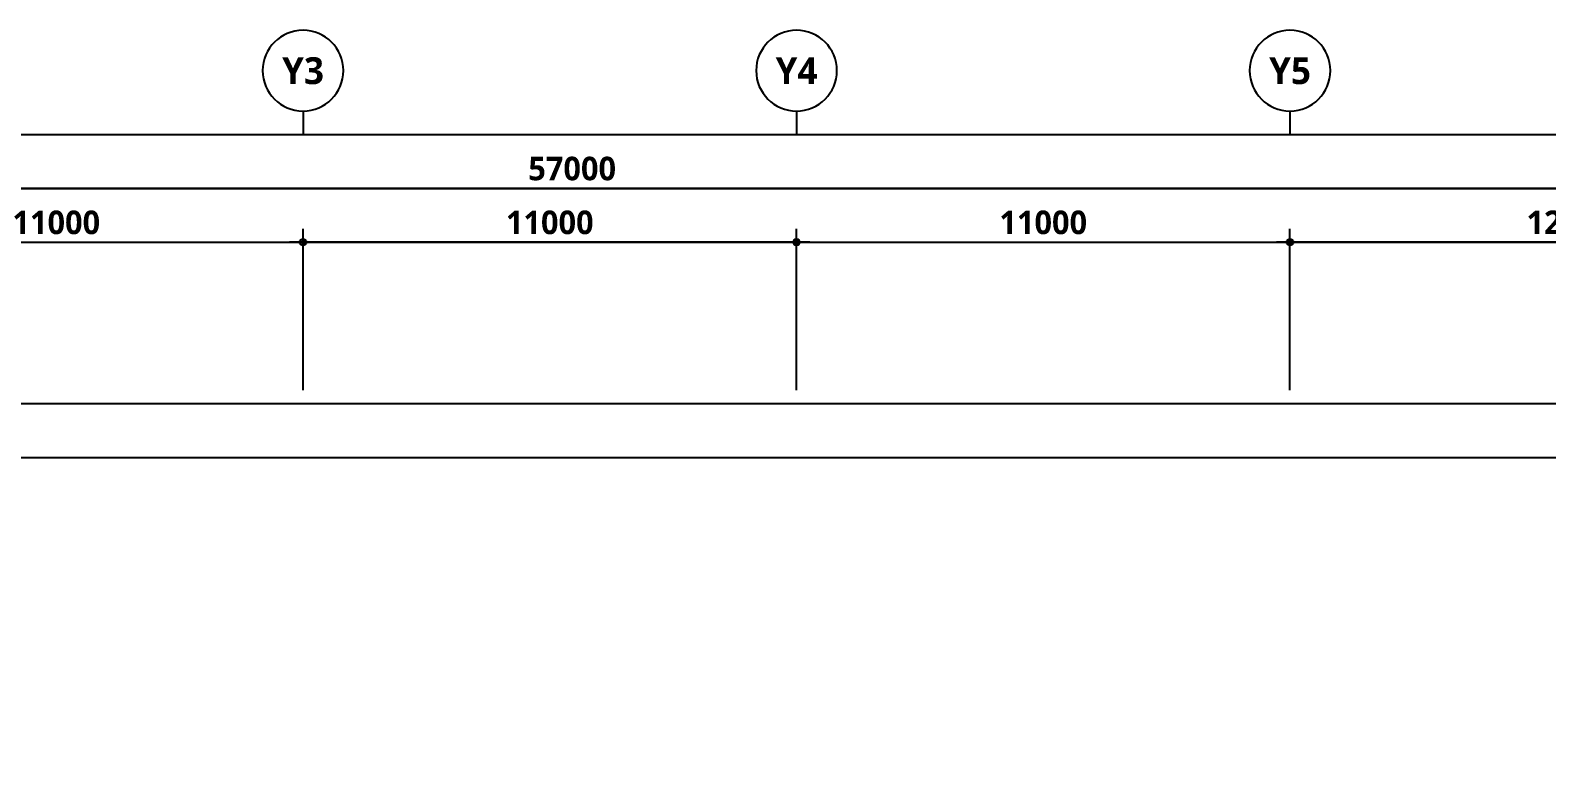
# Model space of a CAD drawing. Header units: millimetres. Extents: x 0 to 190005487, y 0 to 455456909.
# Drawn here: x 44838 to 78638, y 63835 to 80148 of the extents above; entities that cross this region are included whole.
import ezdxf
from ezdxf.enums import TextEntityAlignment as Align

# ---------------------------------------------------------------- set-up
doc = ezdxf.new("R2010")
doc.units = ezdxf.units.MM
doc.header["$LTSCALE"] = 150
doc.header["$MEASUREMENT"] = 0
doc.header["$PDSIZE"] = -10
doc.layers.get('0').update_dxf_attribs({"linetype": 'CONTINUOUS'})
doc.layers.get('Defpoints').update_dxf_attribs({"color": 153, "linetype": 'CONTINUOUS'})
for name, color, linetype in [('A-ANNO-TEXT1', 7, 'CONTINUOUS'), ('A-ST-AXIS-BUB', 7, 'CONTINUOUS'), ('A-ST-AXIS-DIM', 7, 'CONTINUOUS')]:
    doc.layers.add(name, color=color, linetype=linetype)
doc.layers.add('Defpoint', color=161, linetype='CONTINUOUS', plot=False)
doc.styles.add('SH_대대리576', font='NanumGothicBold.ttf')
doc.dimstyles.new('사본 SHP 600', dxfattribs={"dimscale": 150, "dimtxt": 3.5, "dimasz": 1, "dimexe": 2, "dimexo": 2, "dimgap": 1, "dimtad": 1, "dimdec": 0, "dimzin": 0, "dimdsep": 46, "dimtxsty": 'SH_대대리576', "dimblk": 'DIMDOT', "dimcen": 0.09, "dimclrt": 3, "dimadec": 0, "dimazin": 1, "dimtfac": 1, "dimtdec": 0, "dimtix": 1, "dimtmove": 2, "dimatfit": 0, "dimldrblk": 'DIMDOT', "dimfxl": 1, "dimtfillclr": 3, "dimtolj": 1, "dimtzin": 0, "dimarcsym": 0})

# ---------------------------------------------------------------- blocks, each defined once
blk = doc.blocks.new('DIMDOT')
at = {"color": 0}
blk.add_line((-2, 0), (2, 0), dxfattribs=at)
for radius in [0.5, 0.25]:
    blk.add_circle((0, 0), radius, dxfattribs=at)
blk = doc.blocks.new('*D4438')
at = {"layer": 'A-ST-AXIS-DIM', "color": 0, "lineweight": -2}
for p, q in [((28416, 72123), (28416, 76923)), ((85416, 72123), (85416, 76923)), ((85266, 76623), (28566, 76623))]:
    blk.add_line(p, q, dxfattribs=at)
at = {"layer": 'Defpoints', "color": 0}
for p in [(28416, 76623), (28416, 71823), (85416, 71823)]:
    blk.add_point(p, dxfattribs=at)
at = {"layer": 'A-ST-AXIS-DIM', "color": 0, "linetype": 'ByBlock', "lineweight": -2, "xscale": 150, "yscale": 150, "zscale": 150, "rotation": 180}
blk.add_blockref('DIMDOT', (28416, 76623), dxfattribs=at)
at = {"layer": 'A-ST-AXIS-DIM', "color": 0, "linetype": 'ByBlock', "lineweight": -2, "xscale": 150, "yscale": 150, "zscale": 150}
blk.add_blockref('DIMDOT', (85416, 76623), dxfattribs=at)
at = {"layer": 'A-ST-AXIS-DIM', "color": 3, "insert": (56916, 77062), "char_height": 525, "attachment_point": 5, "style": 'SH_대대리576'}
blk.add_mtext('\\A1;57000', dxfattribs=at)
blk = doc.blocks.new('*D4440')
at = {"layer": 'A-ST-AXIS-DIM', "color": 0, "lineweight": -2}
for p, q in [((39916, 72123), (39916, 75723)), ((50916, 72123), (50916, 75723)), ((40066, 75423), (50766, 75423))]:
    blk.add_line(p, q, dxfattribs=at)
at = {"layer": 'Defpoints', "color": 0}
for p in [(50916, 75423), (39916, 71823), (50916, 71823)]:
    blk.add_point(p, dxfattribs=at)
at = {"layer": 'A-ST-AXIS-DIM', "color": 0, "linetype": 'ByBlock', "lineweight": -2, "xscale": 150, "yscale": 150, "zscale": 150, "rotation": 180}
blk.add_blockref('DIMDOT', (39916, 75423), dxfattribs=at)
at = {"layer": 'A-ST-AXIS-DIM', "color": 0, "linetype": 'ByBlock', "lineweight": -2, "xscale": 150, "yscale": 150, "zscale": 150}
blk.add_blockref('DIMDOT', (50916, 75423), dxfattribs=at)
at = {"layer": 'A-ST-AXIS-DIM', "color": 3, "insert": (45416, 75861), "char_height": 525, "attachment_point": 5, "style": 'SH_대대리576'}
blk.add_mtext('\\A1;11000', dxfattribs=at)
blk = doc.blocks.new('*D4441')
at = {"layer": 'A-ST-AXIS-DIM', "color": 0, "lineweight": -2}
for p, q in [((50916, 72123), (50916, 75723)), ((61916, 72123), (61916, 75723)), ((61766, 75423), (51066, 75423))]:
    blk.add_line(p, q, dxfattribs=at)
at = {"layer": 'Defpoints', "color": 0}
for p in [(50916, 75423), (50916, 71823), (61916, 71823)]:
    blk.add_point(p, dxfattribs=at)
at = {"layer": 'A-ST-AXIS-DIM', "color": 0, "linetype": 'ByBlock', "lineweight": -2, "xscale": 150, "yscale": 150, "zscale": 150, "rotation": 180}
blk.add_blockref('DIMDOT', (50916, 75423), dxfattribs=at)
at = {"layer": 'A-ST-AXIS-DIM', "color": 0, "linetype": 'ByBlock', "lineweight": -2, "xscale": 150, "yscale": 150, "zscale": 150}
blk.add_blockref('DIMDOT', (61916, 75423), dxfattribs=at)
at = {"layer": 'A-ST-AXIS-DIM', "color": 3, "insert": (56416, 75861), "char_height": 525, "attachment_point": 5, "style": 'SH_대대리576'}
blk.add_mtext('\\A1;11000', dxfattribs=at)
blk = doc.blocks.new('*D4442')
at = {"layer": 'A-ST-AXIS-DIM', "color": 0, "lineweight": -2}
for p, q in [((61916, 72123), (61916, 75723)), ((72916, 72123), (72916, 75723)), ((62066, 75423), (72766, 75423))]:
    blk.add_line(p, q, dxfattribs=at)
at = {"layer": 'Defpoints', "color": 0}
for p in [(72916, 75423), (61916, 71823), (72916, 71823)]:
    blk.add_point(p, dxfattribs=at)
at = {"layer": 'A-ST-AXIS-DIM', "color": 0, "linetype": 'ByBlock', "lineweight": -2, "xscale": 150, "yscale": 150, "zscale": 150, "rotation": 180}
blk.add_blockref('DIMDOT', (61916, 75423), dxfattribs=at)
at = {"layer": 'A-ST-AXIS-DIM', "color": 0, "linetype": 'ByBlock', "lineweight": -2, "xscale": 150, "yscale": 150, "zscale": 150}
blk.add_blockref('DIMDOT', (72916, 75423), dxfattribs=at)
at = {"layer": 'A-ST-AXIS-DIM', "color": 3, "insert": (67416, 75861), "char_height": 525, "attachment_point": 5, "style": 'SH_대대리576'}
blk.add_mtext('\\A1;11000', dxfattribs=at)
blk = doc.blocks.new('*D4443')
at = {"layer": 'A-ST-AXIS-DIM', "color": 0, "lineweight": -2}
for p, q in [((72916, 72123), (72916, 75723)), ((85416, 72123), (85416, 75723)), ((85266, 75423), (73066, 75423))]:
    blk.add_line(p, q, dxfattribs=at)
at = {"layer": 'Defpoints', "color": 0}
for p in [(72916, 75423), (72916, 71823), (85416, 71823)]:
    blk.add_point(p, dxfattribs=at)
at = {"layer": 'A-ST-AXIS-DIM', "color": 0, "linetype": 'ByBlock', "lineweight": -2, "xscale": 150, "yscale": 150, "zscale": 150, "rotation": 180}
blk.add_blockref('DIMDOT', (72916, 75423), dxfattribs=at)
at = {"layer": 'A-ST-AXIS-DIM', "color": 0, "linetype": 'ByBlock', "lineweight": -2, "xscale": 150, "yscale": 150, "zscale": 150}
blk.add_blockref('DIMDOT', (85416, 75423), dxfattribs=at)
at = {"layer": 'A-ST-AXIS-DIM', "color": 3, "insert": (79166, 75863), "char_height": 525, "attachment_point": 5, "style": 'SH_대대리576'}
blk.add_mtext('\\A1;12500', dxfattribs=at)
blk = doc.blocks.new('A-ST-AXIS-BUB-1')
at = {"layer": 'A-ST-AXIS-BUB'}
blk.add_line((0, 350), (0, 0), dxfattribs=at)
blk.add_circle((0, 950), 600, dxfattribs=at)

msp = doc.modelspace()

# ---------------------------------------------------------------- linework, layer by layer
at = {"layer": 'Defpoint'}
for points in [[(12104.9, 77823.3), (103129.1, 77823.3), (103129.1, 12005.9), (12104.9, 12005.9)], [(13304.9, 76623.3), (101929.1, 76623.3), (101929.1, 13205.9), (13304.9, 13205.9)], [(14504.9, 75423.3), (100729.1, 75423.3), (100729.1, 14405.9), (14504.9, 14405.9)], [(18104.9, 71823.3), (97129.1, 71823.3), (97129.1, 18005.9), (18104.9, 18005.9)], [(19304.9, 70623.3), (95929.1, 70623.3), (95929.1, 19205.9), (19304.9, 19205.9)]]:
    msp.add_lwpolyline(points, close=True, dxfattribs=at)

# ---------------------------------------------------------------- block references
at = {"layer": 'A-ST-AXIS-BUB', "xscale": -1.5, "yscale": 1.5, "zscale": 1.5}
for p in [(50916.2, 77823.3), (61916.2, 77823.3), (72916.2, 77823.3)]:
    msp.add_blockref('A-ST-AXIS-BUB-1', p, dxfattribs=at)

# ---------------------------------------------------------------- texts
at = {"layer": 'A-ANNO-TEXT1', "style": 'SH_대대리576'}
for s, p in [('Y3', (50916.2, 79248.3)), ('Y4', (61916.2, 79248.3)), ('Y5', (72916.2, 79248.3))]:
    msp.add_text(s, height=600, dxfattribs=at).set_placement(p, align=Align.MIDDLE_CENTER)

# ---------------------------------------------------------------- dimensions: what is measured, and where the dimension line sits
at = {"layer": 'A-ST-AXIS-DIM'}
dim = msp.add_linear_dim(base=(28416.2, 76623.3), p1=(85416.2, 71823.3), p2=(28416.2, 71823.3), dimstyle='사본 SHP 600', override={"dimtxsty": 'SH_대대리576', "dimldrblk": 'DIMDOT'}, dxfattribs=at)
dim.commit()
dim.dimension.update_dxf_attribs({"geometry": '*D4438', "text_midpoint": (56916.2, 77061.9)})
for base, p1, p2, angle, picture, middle in [((50916.2, 75423.3), (39916.2, 71823.3), (50916.2, 71823.3), 180, '*D4440', (45416.2, 75861.2)), ((50916.2, 75423.3), (61916.2, 71823.3), (50916.2, 71823.3), 0, '*D4441', (56416.2, 75861.2)), ((72916.2, 75423.3), (61916.2, 71823.3), (72916.2, 71823.3), 180, '*D4442', (67416.2, 75861.2)), ((72916.2, 75423.3), (85416.2, 71823.3), (72916.2, 71823.3), 0, '*D4443', (79166.2, 75862.6))]:
    dim = msp.add_linear_dim(base=base, p1=p1, p2=p2, angle=angle, dimstyle='사본 SHP 600', override={"dimtxsty": 'SH_대대리576', "dimldrblk": 'DIMDOT'}, dxfattribs=at)
    dim.commit()
    dim.dimension.update_dxf_attribs({"geometry": picture, "text_midpoint": middle})

doc.saveas('drawing.dxf')
